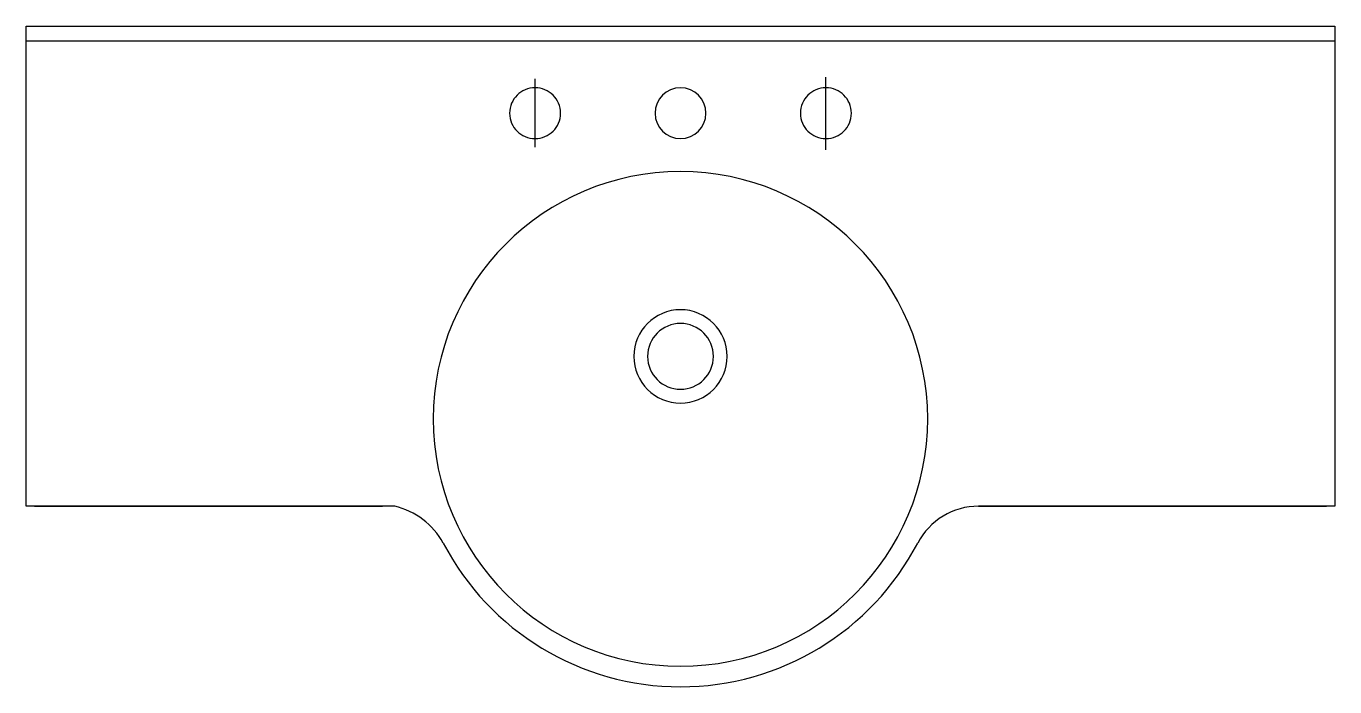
# Model space of a CAD drawing. Extents: x -1.735 to -0.835, y 349.664 to 350.118.
import ezdxf

# ---------------------------------------------------------------- set-up
doc = ezdxf.new("R2010")
doc.units = 0
doc.header["$LTSCALE"] = 0.2
doc.header["$MEASUREMENT"] = 0
for name, pattern in [('AXES', [0.54, 0.3, -0.08, 0.08, -0.08]), ('CACHE', [0.24, 0.12, -0.12]), ('CONTINU', [0])]:
    doc.linetypes.add(name, pattern=pattern)
doc.layers.get('0').update_dxf_attribs({"linetype": 'CONTINUOUS'})
doc.layers.add('DECA_EIXOS', color=5, linetype='AXES')

msp = doc.modelspace()

# ---------------------------------------------------------------- linework, layer by layer
at = {"linetype": 'CONTINUOUS'}
msp.add_lwpolyline([(-1.48122, 349.78818), (-1.73469, 349.78818), (-1.73469, 350.11818), (-0.83469, 350.11818), (-0.83469, 349.78818), (-1.07975, 349.78818)], dxfattribs=at)
at = {"linetype": 'CONTINU'}
for points in [[(-1.73469, 350.10818), (-0.83469, 350.10818)], [(-1.729, 349.78818), (-1.48968, 349.78818)], [(-1.07969, 349.78818), (-0.84037, 349.78818)]]:
    msp.add_lwpolyline(points, dxfattribs=at)
at = {"linetype": 'CACHE'}
for points in [[(-1.38469, 350.07585, 1), (-1.38469, 350.04085)], [(-1.38469, 350.04085, 1), (-1.38469, 350.07585)], [(-1.18469, 350.07585, 1), (-1.18469, 350.04085)], [(-1.18469, 350.04085, 1), (-1.18469, 350.07585)]]:
    msp.add_lwpolyline(points, format="xyb", dxfattribs=at)
at = {"linetype": 'CONTINU'}
for points in [[(-1.28469, 350.07585, 1), (-1.28469, 350.04085)], [(-1.28469, 350.04085, 1), (-1.28469, 350.07585)], [(-1.28469, 350.01818, 1), (-1.28469, 349.67818)], [(-1.28469, 349.67818, 1), (-1.28469, 350.01818)], [(-1.28469, 349.92326, 1), (-1.28469, 349.8591)], [(-1.28469, 349.8591, 1), (-1.28469, 349.92326)], [(-1.28469, 349.91382, 1), (-1.28469, 349.86854)], [(-1.28469, 349.86854, 1), (-1.28469, 349.91382)]]:
    msp.add_lwpolyline(points, format="xyb", dxfattribs=at)
at = {"linetype": 'CONTINUOUS'}
for centre, radius, start, end in [((-1.49343, 349.73749), 0.05214, 29.09239, 76.44776), ((-1.07969, 349.74101), 0.04717, 89.9301, 152.42957), ((-1.28469, 349.84811), 0.18412, 207.58903, 332.41863)]:
    msp.add_arc(centre, radius, start, end, dxfattribs=at)
at = {"layer": 'DECA_EIXOS'}
for points in [[(-1.18469, 350.03323), (-1.18469, 350.08314)], [(-1.38469, 350.03509), (-1.38469, 350.08197)]]:
    msp.add_lwpolyline(points, dxfattribs=at)

doc.saveas('drawing.dxf')
